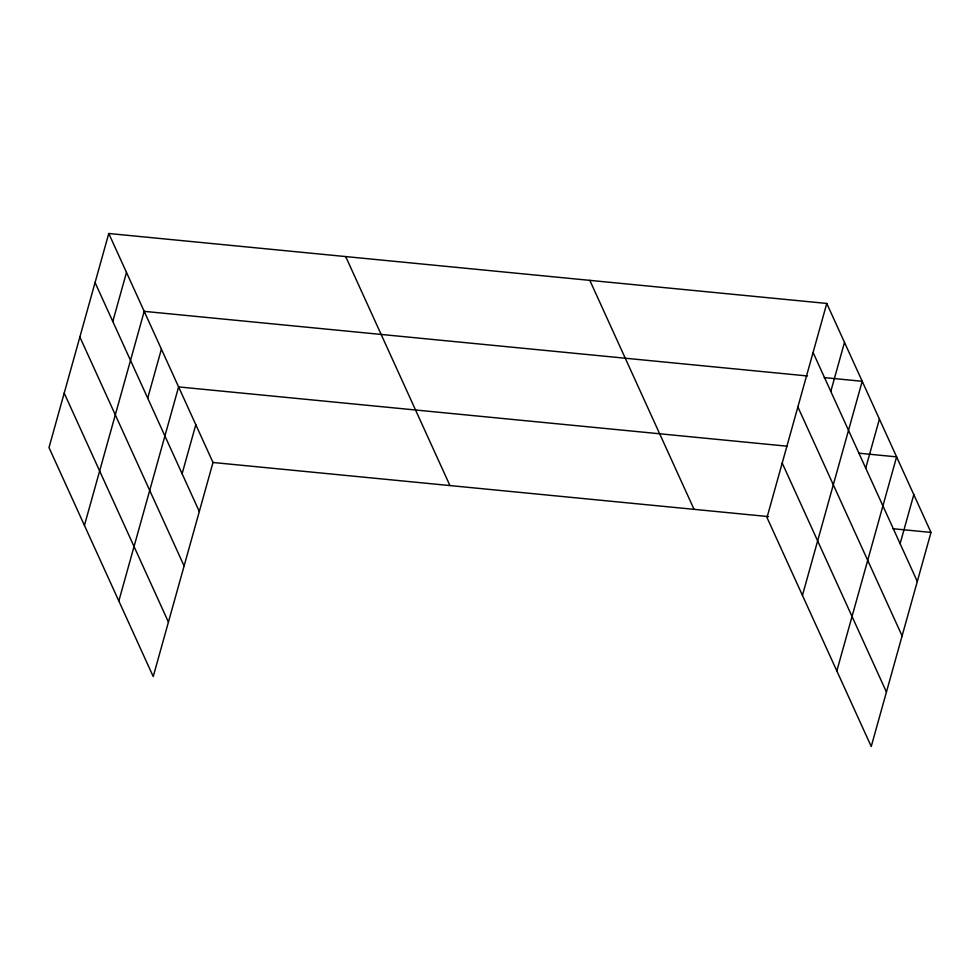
<?xml version="1.0" encoding="UTF-8"?>
<svg xmlns="http://www.w3.org/2000/svg" width="980" height="980" viewBox="0 0 980 980"><rect width="100%" height="100%" fill="white"/><g stroke="black" fill="none" stroke-linecap="round" stroke-linejoin="round"><path stroke-width="1.47" d="M108.768 233.497L49 447.578L153.223 676.555L213.003 462.487L108.768 233.497L826.777 303.445L931 532.422L871.232 746.503L766.997 517.514L826.777 303.445M112.798 321.465L126.494 272.428M84.439 525.427L144.207 311.358L807.532 375.977M147.71 398.174L161.406 349.137M118.837 600.985L178.605 386.916L787.246 446.206M182.109 473.744L195.804 424.708M830.795 391.412L844.491 342.375M802.436 595.375L862.204 381.293L824.241 377.594M865.72 468.122L879.403 419.085M836.834 670.933L896.602 456.864L858.639 453.164M900.106 543.68L913.801 494.643M213.003 462.487L768.479 516.595M893.025 528.722L931 532.422M813.082 352.482L917.305 581.471M797.879 406.945L902.102 635.922M782.212 463.05L886.435 692.039M589.825 280.366L694.061 509.343M345.707 256.589L449.943 485.566M95.072 282.546L199.308 511.523M79.87 336.998L184.105 565.987M64.202 393.115L168.438 622.092"/></g></svg>
